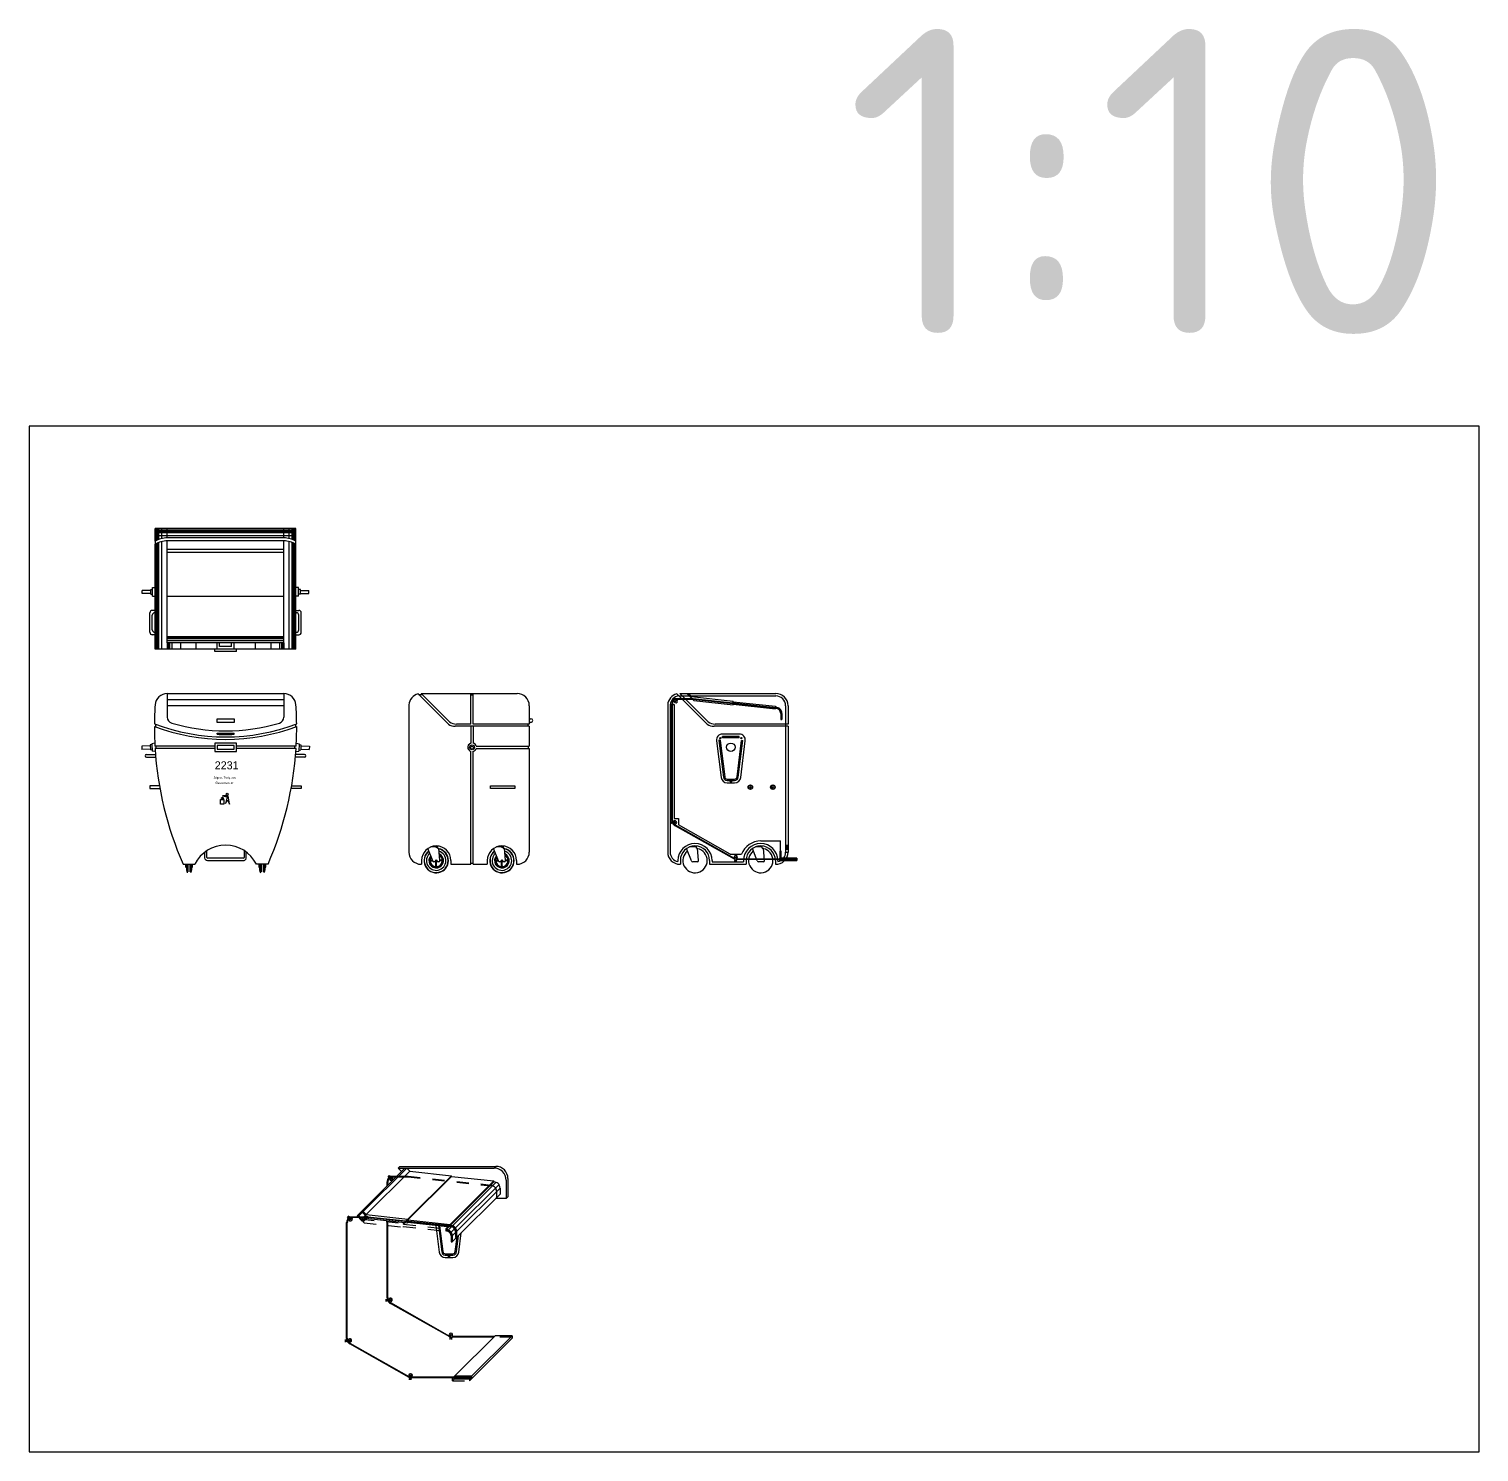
# Model space of a CAD drawing. Header units: millimetres. Extents: x 1077.9 to 1156.3, y 218.3 to 239.8.
# Drawn here: x 1111.66 to 1123.55, y 228.17 to 239.84 of the extents above; entities that cross this region are included whole.
import ezdxf

# ---------------------------------------------------------------- set-up
doc = ezdxf.new("R2010")
doc.units = ezdxf.units.MM
doc.linetypes.add('HIDDEN2', pattern=[4.7625, 3.175, -1.5875])
doc.styles.get("Standard").update_dxf_attribs({"font": 'isocpeur.ttf'})

msp = doc.modelspace()

# ---------------------------------------------------------------- linework, layer by layer
for p, q in [((1112.691, 235.638), (1112.691, 235.741)), ((1113.846, 235.741), (1112.691, 235.741)), ((1112.691, 235.732), (1113.846, 235.732)), ((1112.691, 235.728), (1113.846, 235.728)), ((1112.691, 235.719), (1113.846, 235.719)), ((1112.691, 235.709), (1113.846, 235.709)), ((1112.691, 235.686), (1113.846, 235.686)), ((1112.697, 235.641), (1112.697, 235.741)), ((1112.7, 235.642), (1112.7, 235.741)), ((1112.703, 235.644), (1112.703, 235.741)), ((1112.712, 235.649), (1112.712, 235.741)), ((1112.722, 235.653), (1112.722, 235.741)), ((1112.746, 235.66), (1112.746, 235.741)), ((1112.791, 235.666), (1112.791, 235.741)), ((1113.746, 235.666), (1113.746, 235.741)), ((1113.791, 235.66), (1113.791, 235.741)), ((1113.815, 235.653), (1113.815, 235.741)), ((1113.825, 235.649), (1113.825, 235.741)), ((1113.834, 235.644), (1113.834, 235.741)), ((1113.837, 235.642), (1113.837, 235.741)), ((1113.84, 235.641), (1113.84, 235.741)), ((1113.846, 234.754), (1113.846, 235.741)), ((1112.691, 235.638), (1112.691, 235.613)), ((1112.691, 234.754), (1112.691, 235.613)), ((1112.7, 234.754), (1112.7, 235.617)), ((1112.703, 234.754), (1112.703, 235.619)), ((1112.712, 234.754), (1112.712, 235.624)), ((1112.722, 234.754), (1112.722, 235.628)), ((1112.746, 234.754), (1112.746, 235.635)), ((1112.791, 235.57), (1112.791, 235.641)), ((1113.746, 235.57), (1113.746, 235.641)), ((1113.791, 234.754), (1113.791, 235.635)), ((1113.815, 234.754), (1113.815, 235.628)), ((1113.825, 234.754), (1113.825, 235.624)), ((1113.834, 234.754), (1113.834, 235.619)), ((1113.837, 234.754), (1113.837, 235.617)), ((1112.691, 235.071), (1112.668, 235.071)), ((1113.846, 235.071), (1113.869, 235.071)), ((1112.648, 234.891), (1112.648, 235.051)), ((1112.668, 234.911), (1112.668, 235.031)), ((1112.691, 235.051), (1112.688, 235.051)), ((1113.846, 235.051), (1113.849, 235.051)), ((1113.869, 234.911), (1113.869, 235.031)), ((1113.889, 234.891), (1113.889, 235.051)), ((1112.691, 234.871), (1112.668, 234.871)), ((1112.691, 234.891), (1112.688, 234.891)), ((1113.746, 234.854), (1112.791, 234.854)), ((1113.746, 234.845), (1112.791, 234.845)), ((1113.746, 234.837), (1112.791, 234.837)), ((1113.846, 234.891), (1113.849, 234.891)), ((1113.846, 234.871), (1113.869, 234.871)), ((1113.846, 234.754), (1112.691, 234.754)), ((1113.746, 234.821), (1112.791, 234.821)), ((1112.791, 234.804), (1112.791, 234.754)), ((1112.795, 234.804), (1112.795, 234.754)), ((1112.801, 234.804), (1112.801, 234.754)), ((1112.81, 234.804), (1112.81, 234.754)), ((1112.827, 234.804), (1112.827, 234.754)), ((1112.898, 234.804), (1112.898, 234.754)), ((1113.026, 234.804), (1113.026, 234.754)), ((1113.18, 234.734), (1113.18, 234.754)), ((1113.358, 234.734), (1113.18, 234.734)), ((1113.199, 234.754), (1113.199, 234.804)), ((1113.219, 234.774), (1113.219, 234.804)), ((1113.318, 234.774), (1113.219, 234.774)), ((1113.318, 234.774), (1113.318, 234.804)), ((1113.338, 234.754), (1113.338, 234.804)), ((1113.358, 234.734), (1113.358, 234.754)), ((1113.511, 234.804), (1113.511, 234.754)), ((1113.639, 234.804), (1113.639, 234.754)), ((1113.71, 234.804), (1113.71, 234.754)), ((1113.727, 234.804), (1113.727, 234.754)), ((1113.736, 234.804), (1113.736, 234.754)), ((1113.742, 234.804), (1113.742, 234.754)), ((1113.746, 234.804), (1113.746, 234.754)), ((1112.791, 234.389), (1113.746, 234.389)), ((1112.791, 234.389), (1112.791, 234.194)), ((1113.746, 234.389), (1113.746, 234.194)), ((1114.847, 234.386), (1115.096, 234.137)), ((1114.851, 234.382), (1114.879, 234.382)), ((1114.872, 234.389), (1115.659, 234.389)), ((1114.872, 234.389), (1115.105, 234.157)), ((1115.28, 234.139), (1115.28, 234.389)), ((1115.28, 234.379), (1115.3, 234.379)), ((1115.3, 234.139), (1115.3, 234.389)), ((1116.943, 234.354), (1116.947, 234.35)), ((1116.969, 234.386), (1117.219, 234.137)), ((1116.986, 234.369), (1117.781, 234.369)), ((1116.994, 234.389), (1117.781, 234.389)), ((1116.994, 234.389), (1117.227, 234.157)), ((1117.051, 234.389), (1117.091, 234.349)), ((1117.065, 234.389), (1117.09, 234.364)), ((1117.09, 234.364), (1117.432, 234.327)), ((1112.791, 234.339), (1113.746, 234.339)), ((1113.746, 234.289), (1112.791, 234.289)), ((1114.772, 234.296), (1114.772, 233.089)), ((1115.759, 234.289), (1115.759, 234.139)), ((1116.894, 234.296), (1116.894, 233.089)), ((1116.914, 234.295), (1116.914, 233.089)), ((1116.928, 234.3), (1116.915, 234.3)), ((1116.933, 234.3), (1116.947, 234.3)), ((1116.934, 234.345), (1116.938, 234.341)), ((1116.938, 234.341), (1116.947, 234.35)), ((1116.939, 234.341), (1116.947, 234.349)), ((1116.956, 234.324), (1116.939, 234.341)), ((1116.964, 234.332), (1116.947, 234.349)), ((1116.947, 234.3), (1116.947, 233.365)), ((1116.959, 234.324), (1116.964, 234.329)), ((1117.091, 234.349), (1117.102, 234.349)), ((1117.099, 234.341), (1117.108, 234.332)), ((1117.102, 234.341), (1117.099, 234.341)), ((1117.102, 234.349), (1117.102, 234.341)), ((1117.108, 234.332), (1117.432, 234.297)), ((1117.432, 234.297), (1117.432, 234.327)), ((1117.432, 234.322), (1117.779, 234.284)), ((1117.432, 234.302), (1117.779, 234.264)), ((1117.779, 234.284), (1117.779, 234.264)), ((1117.795, 234.264), (1117.798, 234.273)), ((1117.813, 234.25), (1117.821, 234.256)), ((1117.861, 234.289), (1117.861, 233.089)), ((1117.881, 234.289), (1117.881, 234.139)), ((1112.695, 234.137), (1112.695, 234.116)), ((1113.199, 234.152), (1113.199, 234.182)), ((1113.199, 234.182), (1113.338, 234.182)), ((1113.338, 234.152), (1113.199, 234.152)), ((1113.271, 234.152), (1113.271, 234.152)), ((1113.338, 234.182), (1113.338, 234.152)), ((1113.842, 234.137), (1113.842, 234.116)), ((1115.759, 234.12), (1115.152, 234.12)), ((1115.28, 234.139), (1115.161, 234.139)), ((1115.28, 234.12), (1115.28, 233.982)), ((1115.759, 234.139), (1115.3, 234.139)), ((1115.3, 234.12), (1115.3, 233.982)), ((1115.748, 234.139), (1115.748, 234.12)), ((1115.759, 234.12), (1115.759, 233.958)), ((1117.881, 234.12), (1117.275, 234.12)), ((1117.881, 234.139), (1117.283, 234.139)), ((1117.821, 234.226), (1117.821, 234.176)), ((1117.821, 234.226), (1117.831, 234.226)), ((1117.821, 234.176), (1117.831, 234.176)), ((1117.831, 234.226), (1117.831, 234.176)), ((1117.881, 234.12), (1117.881, 233.089)), ((1113.199, 234.055), (1113.199, 234.065)), ((1113.338, 234.055), (1113.338, 234.065)), ((1117.324, 234.007), (1117.314, 234.007)), ((1117.323, 234.019), (1117.331, 234.027)), ((1117.344, 234.027), (1117.344, 234.037)), ((1117.481, 234.027), (1117.481, 234.037)), ((1117.502, 234.019), (1117.494, 234.027)), ((1117.5, 234.005), (1117.51, 234.005)), ((1112.651, 233.959), (1112.581, 233.957)), ((1112.581, 233.957), (1112.582, 233.931)), ((1112.652, 233.934), (1112.582, 233.931)), ((1112.62, 233.888), (1112.694, 233.888)), ((1112.665, 233.97), (1112.651, 233.967)), ((1112.651, 233.967), (1112.652, 233.927)), ((1112.667, 233.925), (1112.652, 233.927)), ((1112.688, 233.982), (1112.665, 233.977)), ((1112.665, 233.977), (1112.667, 233.917)), ((1112.692, 233.914), (1112.667, 233.917)), ((1113.18, 233.958), (1112.689, 233.958)), ((1113.18, 233.938), (1112.69, 233.938)), ((1112.7, 233.938), (1112.7, 233.958)), ((1113.848, 233.958), (1113.358, 233.958)), ((1113.847, 233.938), (1113.358, 233.938)), ((1113.837, 233.938), (1113.837, 233.958)), ((1113.917, 233.888), (1113.843, 233.888)), ((1113.845, 233.914), (1113.87, 233.917)), ((1113.849, 233.982), (1113.872, 233.977)), ((1113.872, 233.977), (1113.87, 233.917)), ((1113.87, 233.925), (1113.885, 233.927)), ((1113.872, 233.97), (1113.887, 233.967)), ((1113.887, 233.967), (1113.885, 233.927)), ((1113.885, 233.934), (1113.955, 233.931)), ((1113.886, 233.959), (1113.956, 233.957)), ((1113.956, 233.957), (1113.955, 233.931)), ((1115.28, 232.989), (1115.28, 233.915)), ((1115.3, 232.989), (1115.3, 233.915)), ((1115.324, 233.958), (1115.759, 233.958)), ((1115.324, 233.938), (1115.759, 233.938)), ((1115.749, 233.958), (1115.749, 233.938)), ((1115.759, 233.938), (1115.759, 233.089)), ((1112.62, 233.868), (1112.695, 233.868)), ((1113.917, 233.868), (1113.842, 233.868)), ((1117.408, 233.664), (1117.416, 233.672)), ((1117.568, 233.617), (1117.576, 233.625)), ((1117.752, 233.617), (1117.76, 233.625)), ((1116.914, 233.338), (1116.926, 233.338)), ((1116.914, 233.326), (1116.926, 233.326)), ((1116.926, 233.338), (1116.926, 233.326)), ((1116.952, 233.338), (1116.927, 233.338)), ((1116.927, 233.338), (1116.927, 233.326)), ((1116.952, 233.326), (1116.927, 233.326)), ((1116.947, 233.365), (1116.984, 233.365)), ((1116.954, 233.336), (1116.954, 233.328)), ((1116.984, 233.365), (1116.984, 233.311)), ((1117.658, 233.181), (1117.82, 233.181)), ((1117.82, 233.096), (1117.82, 233.181)), ((1113.099, 233.035), (1113.099, 233.089)), ((1113.115, 233.044), (1113.115, 233.1)), ((1113.423, 233.044), (1113.423, 233.1)), ((1113.438, 233.035), (1113.438, 233.089)), ((1114.967, 233.016), (1114.927, 233.118)), ((1115.006, 233.131), (1114.952, 233.131)), ((1114.995, 233.134), (1114.962, 233.134)), ((1115.006, 233.136), (1114.966, 233.136)), ((1115.006, 233.136), (1114.969, 233.136)), ((1115.008, 233.137), (1114.973, 233.137)), ((1115.006, 233.136), (1115.006, 233.136)), ((1115.006, 233.136), (1115.008, 233.136)), ((1115.006, 233.121), (1115.006, 233.131)), ((1115.006, 233.121), (1115.017, 233.121)), ((1115.008, 233.137), (1115.008, 233.139)), ((1115.008, 233.136), (1115.008, 233.139)), ((1115.026, 233.019), (1115.017, 233.121)), ((1115.507, 233.016), (1115.467, 233.118)), ((1115.546, 233.131), (1115.491, 233.131)), ((1115.534, 233.134), (1115.501, 233.134)), ((1115.546, 233.136), (1115.505, 233.136)), ((1115.546, 233.136), (1115.508, 233.136)), ((1115.547, 233.137), (1115.512, 233.137)), ((1115.546, 233.136), (1115.546, 233.136)), ((1115.546, 233.136), (1115.548, 233.136)), ((1115.546, 233.121), (1115.546, 233.131)), ((1115.546, 233.121), (1115.556, 233.121)), ((1115.547, 233.137), (1115.547, 233.139)), ((1115.548, 233.136), (1115.548, 233.139)), ((1115.565, 233.019), (1115.556, 233.121)), ((1117.089, 233.016), (1117.049, 233.118)), ((1117.129, 233.131), (1117.074, 233.131)), ((1117.117, 233.134), (1117.084, 233.134)), ((1117.129, 233.136), (1117.088, 233.136)), ((1117.129, 233.136), (1117.129, 233.136)), ((1117.129, 233.136), (1117.13, 233.136)), ((1117.129, 233.121), (1117.129, 233.131)), ((1117.129, 233.121), (1117.139, 233.121)), ((1117.13, 233.136), (1117.13, 233.139)), ((1117.148, 233.019), (1117.139, 233.121)), ((1117.406, 233.072), (1117.499, 233.072)), ((1117.446, 233.045), (1117.446, 233.022)), ((1117.448, 233.047), (1117.456, 233.047)), ((1117.458, 233.045), (1117.458, 233.022)), ((1117.629, 233.016), (1117.589, 233.118)), ((1117.668, 233.131), (1117.613, 233.131)), ((1117.657, 233.134), (1117.623, 233.134)), ((1117.668, 233.136), (1117.627, 233.136)), ((1117.668, 233.136), (1117.668, 233.136)), ((1117.668, 233.136), (1117.67, 233.136)), ((1117.668, 233.121), (1117.668, 233.131)), ((1117.668, 233.121), (1117.679, 233.121)), ((1117.67, 233.136), (1117.67, 233.139)), ((1117.687, 233.019), (1117.679, 233.121)), ((1117.861, 233.146), (1117.881, 233.146)), ((1117.861, 233.144), (1117.881, 233.144)), ((1117.861, 233.141), (1117.881, 233.141)), ((1117.861, 233.135), (1117.881, 233.135)), ((1117.861, 233.125), (1117.881, 233.125)), ((1117.861, 233.113), (1117.881, 233.113)), ((1117.861, 233.089), (1117.881, 233.089)), ((1112.92, 232.989), (1113.016, 232.989)), ((1112.94, 232.989), (1112.94, 232.969)), ((1112.94, 232.969), (1112.947, 232.961)), ((1112.947, 232.989), (1112.947, 232.941)), ((1112.947, 232.941), (1112.95, 232.937)), ((1112.95, 232.989), (1112.95, 232.933)), ((1112.95, 232.933), (1112.955, 232.919)), ((1112.956, 232.989), (1112.956, 232.936)), ((1112.959, 232.989), (1112.959, 232.926)), ((1112.977, 232.989), (1112.977, 232.926)), ((1112.98, 232.989), (1112.98, 232.936)), ((1112.986, 232.933), (1112.981, 232.919)), ((1112.986, 232.989), (1112.986, 232.933)), ((1112.989, 232.941), (1112.986, 232.937)), ((1112.989, 232.989), (1112.989, 232.941)), ((1112.996, 232.969), (1112.989, 232.961)), ((1112.996, 232.989), (1112.996, 232.969)), ((1113.414, 233.039), (1113.124, 233.039)), ((1113.13, 233.019), (1113.413, 233.019)), ((1113.617, 232.989), (1113.521, 232.989)), ((1113.542, 232.989), (1113.542, 232.969)), ((1113.542, 232.969), (1113.548, 232.961)), ((1113.548, 232.989), (1113.548, 232.941)), ((1113.548, 232.941), (1113.551, 232.937)), ((1113.551, 232.989), (1113.551, 232.933)), ((1113.551, 232.933), (1113.556, 232.919)), ((1113.557, 232.989), (1113.557, 232.936)), ((1113.56, 232.989), (1113.56, 232.926)), ((1113.578, 232.989), (1113.578, 232.926)), ((1113.582, 232.989), (1113.582, 232.936)), ((1113.587, 232.933), (1113.582, 232.919)), ((1113.587, 232.989), (1113.587, 232.933)), ((1113.59, 232.941), (1113.587, 232.937)), ((1113.59, 232.989), (1113.59, 232.941)), ((1113.597, 232.969), (1113.59, 232.961)), ((1113.597, 232.989), (1113.597, 232.969)), ((1114.872, 232.989), (1114.876, 232.989)), ((1114.876, 233.019), (1114.876, 232.989)), ((1114.941, 233.022), (1114.965, 233.022)), ((1114.941, 233.021), (1114.965, 233.021)), ((1114.941, 233.017), (1114.967, 233.017)), ((1114.941, 233.016), (1114.967, 233.016)), ((1115.016, 233.009), (1114.977, 233.009)), ((1114.993, 232.965), (1114.993, 233.009)), ((1114.994, 232.964), (1114.994, 233.009)), ((1114.998, 232.964), (1114.998, 233.009)), ((1114.999, 232.965), (1114.999, 233.009)), ((1115.051, 233.016), (1115.025, 233.016)), ((1115.051, 233.022), (1115.026, 233.022)), ((1115.051, 233.021), (1115.026, 233.021)), ((1115.051, 233.017), (1115.026, 233.017)), ((1115.116, 233.019), (1115.116, 232.989)), ((1115.116, 232.989), (1115.28, 232.989)), ((1115.28, 232.999), (1115.3, 232.999)), ((1115.3, 232.989), (1115.415, 232.989)), ((1115.415, 233.019), (1115.415, 232.989)), ((1115.48, 233.022), (1115.504, 233.022)), ((1115.48, 233.021), (1115.505, 233.021)), ((1115.48, 233.017), (1115.506, 233.017)), ((1115.48, 233.016), (1115.507, 233.016)), ((1115.555, 233.009), (1115.516, 233.009)), ((1115.532, 232.965), (1115.532, 233.009)), ((1115.533, 232.964), (1115.533, 233.009)), ((1115.537, 232.964), (1115.537, 233.009)), ((1115.538, 232.965), (1115.538, 233.009)), ((1115.59, 233.022), (1115.565, 233.022)), ((1115.59, 233.021), (1115.565, 233.021)), ((1115.59, 233.017), (1115.565, 233.017)), ((1115.59, 233.016), (1115.565, 233.016)), ((1115.655, 233.019), (1115.655, 232.989)), ((1115.655, 232.989), (1115.659, 232.989)), ((1116.978, 233.019), (1116.978, 233.011)), ((1116.994, 232.989), (1116.998, 232.989)), ((1116.998, 233.019), (1116.998, 232.989)), ((1117.138, 233.009), (1117.099, 233.009)), ((1117.238, 233.019), (1117.238, 232.989)), ((1117.238, 232.989), (1117.537, 232.989)), ((1117.258, 233.019), (1117.258, 233.009)), ((1117.258, 233.009), (1117.517, 233.009)), ((1117.446, 233.022), (1117.458, 233.022)), ((1117.446, 233.009), (1117.446, 233.021)), ((1117.446, 233.021), (1117.458, 233.021)), ((1117.458, 233.009), (1117.458, 233.021)), ((1117.517, 233.019), (1117.517, 233.009)), ((1117.537, 233.019), (1117.537, 232.989)), ((1117.677, 233.009), (1117.638, 233.009)), ((1117.777, 233.019), (1117.777, 232.989)), ((1117.797, 233.019), (1117.797, 233.011)), ((1117.954, 233.039), (1117.815, 233.039)), ((1117.815, 233.019), (1117.815, 233.039)), ((1117.815, 233.019), (1117.954, 233.019)), ((1117.954, 233.039), (1117.954, 233.019)), ((1114.383, 230.141), (1114.74, 230.498)), ((1114.397, 230.141), (1114.754, 230.498)), ((1114.422, 230.116), (1114.779, 230.473)), ((1114.599, 230.429), (1114.603, 230.425)), ((1114.603, 230.425), (1114.611, 230.434)), ((1114.604, 230.425), (1114.612, 230.433)), ((1114.605, 230.436), (1114.609, 230.432)), ((1114.607, 230.438), (1114.611, 230.434)), ((1114.627, 230.414), (1114.61, 230.431)), ((1114.611, 230.433), (1114.611, 230.432)), ((1114.629, 230.416), (1114.612, 230.433)), ((1114.683, 230.498), (1114.697, 230.512)), ((1114.683, 230.498), (1115.47, 230.498)), ((1114.683, 230.498), (1114.711, 230.469)), ((1114.697, 230.512), (1115.484, 230.512)), ((1114.74, 230.498), (1114.754, 230.498)), ((1114.754, 230.498), (1114.779, 230.473)), ((1114.764, 230.078), (1115.121, 230.435)), ((1114.764, 230.073), (1115.121, 230.43)), ((1114.779, 230.473), (1115.121, 230.435)), ((1115.121, 230.43), (1115.121, 230.435)), ((1115.121, 230.43), (1115.468, 230.393)), ((1114.621, 230.407), (1114.604, 230.425)), ((1114.624, 230.407), (1114.629, 230.413)), ((1114.636, 230.401), (1114.637, 230.403)), ((1115.111, 230.036), (1115.468, 230.393)), ((1115.111, 230.028), (1115.468, 230.384)), ((1115.13, 230.025), (1115.487, 230.381)), ((1115.154, 230.007), (1115.511, 230.364)), ((1115.163, 229.978), (1115.52, 230.334)), ((1115.468, 230.384), (1115.468, 230.393)), ((1115.52, 230.334), (1115.52, 230.284)), ((1115.57, 230.398), (1115.57, 230.248)), ((1115.584, 230.412), (1115.584, 230.262)), ((1115.163, 229.928), (1115.52, 230.284)), ((1115.57, 230.248), (1115.483, 230.248)), ((1115.57, 230.248), (1115.584, 230.262)), ((1114.266, 230.097), (1114.27, 230.093)), ((1114.27, 230.093), (1114.279, 230.101)), ((1114.271, 230.092), (1114.28, 230.1)), ((1114.288, 230.075), (1114.271, 230.092)), ((1114.273, 230.103), (1114.277, 230.099)), ((1114.275, 230.105), (1114.279, 230.101)), ((1114.278, 230.1), (1114.279, 230.1)), ((1114.295, 230.081), (1114.278, 230.098)), ((1114.297, 230.083), (1114.28, 230.1)), ((1114.291, 230.075), (1114.297, 230.08)), ((1114.383, 230.141), (1114.423, 230.101)), ((1114.383, 230.141), (1114.397, 230.141)), ((1114.397, 230.141), (1114.422, 230.116)), ((1114.422, 230.116), (1114.764, 230.078)), ((1114.423, 230.101), (1114.434, 230.101)), ((1114.431, 230.092), (1114.44, 230.084)), ((1114.434, 230.092), (1114.431, 230.092)), ((1114.434, 230.101), (1114.434, 230.092)), ((1114.44, 230.084), (1114.764, 230.048)), ((1114.764, 230.048), (1114.764, 230.078)), ((1114.764, 230.073), (1115.111, 230.036)), ((1114.303, 230.068), (1114.305, 230.07)), ((1114.764, 230.053), (1115.111, 230.016)), ((1115.111, 230.036), (1115.111, 230.016)), ((1115.127, 230.015), (1115.13, 230.025)), ((1115.146, 230.001), (1115.154, 230.007)), ((1115.153, 229.978), (1115.153, 229.928)), ((1115.153, 229.978), (1115.163, 229.978)), ((1115.163, 229.978), (1115.163, 229.928)), ((1115.153, 229.928), (1115.163, 229.928)), ((1115.097, 229.772), (1115.105, 229.78)), ((1114.579, 229.421), (1114.591, 229.421)), ((1114.579, 229.42), (1114.591, 229.42)), ((1114.579, 229.41), (1114.591, 229.41)), ((1114.591, 229.421), (1114.591, 229.41)), ((1114.591, 229.419), (1114.592, 229.419)), ((1114.617, 229.421), (1114.592, 229.421)), ((1114.592, 229.421), (1114.592, 229.41)), ((1114.617, 229.42), (1114.592, 229.42)), ((1114.617, 229.41), (1114.592, 229.41)), ((1114.619, 229.419), (1114.619, 229.412)), ((1115.111, 229.129), (1115.111, 229.106)), ((1115.113, 229.131), (1115.121, 229.131)), ((1115.123, 229.129), (1115.123, 229.106)), ((1115.147, 228.791), (1115.479, 229.123)), ((1115.286, 228.791), (1115.618, 229.123)), ((1115.618, 229.123), (1115.479, 229.123)), ((1115.618, 229.123), (1115.618, 229.103)), ((1114.246, 229.089), (1114.258, 229.089)), ((1114.246, 229.087), (1114.258, 229.087)), ((1114.246, 229.077), (1114.258, 229.077)), ((1114.258, 229.089), (1114.258, 229.077)), ((1114.258, 229.087), (1114.259, 229.087)), ((1114.284, 229.089), (1114.259, 229.089)), ((1114.259, 229.089), (1114.259, 229.077)), ((1114.284, 229.087), (1114.259, 229.087)), ((1114.284, 229.077), (1114.259, 229.077)), ((1114.286, 229.087), (1114.286, 229.079)), ((1115.111, 229.106), (1115.123, 229.106)), ((1115.111, 229.093), (1115.111, 229.105)), ((1115.111, 229.105), (1115.123, 229.105)), ((1115.123, 229.093), (1115.123, 229.105)), ((1115.286, 228.771), (1115.618, 229.103)), ((1114.778, 228.796), (1114.778, 228.773)), ((1114.778, 228.773), (1114.79, 228.773)), ((1114.778, 228.761), (1114.778, 228.772)), ((1114.778, 228.772), (1114.79, 228.772)), ((1114.78, 228.798), (1114.788, 228.798)), ((1114.786, 228.796), (1114.786, 228.773)), ((1114.786, 228.761), (1114.786, 228.772)), ((1114.79, 228.796), (1114.79, 228.773)), ((1114.79, 228.761), (1114.79, 228.772)), ((1115.286, 228.791), (1115.147, 228.791)), ((1115.147, 228.771), (1115.147, 228.791)), ((1115.147, 228.771), (1115.286, 228.771)), ((1115.286, 228.791), (1115.286, 228.771))]:
    msp.add_line(p, q)
at = {"color": 1}
for p, q in [((1113.746, 235.666), (1112.791, 235.666)), ((1113.746, 235.641), (1112.791, 235.641)), ((1113.746, 235.57), (1112.791, 235.57)), ((1112.791, 234.804), (1112.791, 235.57)), ((1113.746, 235.545), (1112.791, 235.545)), ((1113.746, 234.804), (1113.746, 235.57)), ((1112.791, 235.187), (1113.746, 235.187)), ((1113.746, 234.804), (1112.791, 234.804))]:
    msp.add_line(p, q, dxfattribs=at)
at = {"color": 0}
for p, q in [((1112.655, 235.235), (1112.585, 235.235)), ((1112.585, 235.21), (1112.585, 235.235)), ((1112.655, 235.21), (1112.585, 235.21)), ((1112.655, 235.203), (1112.655, 235.243)), ((1112.655, 235.243), (1112.67, 235.243)), ((1112.655, 235.203), (1112.67, 235.203)), ((1112.67, 235.188), (1112.67, 235.258)), ((1112.67, 235.258), (1112.691, 235.258)), ((1112.67, 235.188), (1112.691, 235.188)), ((1112.691, 235.188), (1112.691, 235.258)), ((1113.846, 235.188), (1113.846, 235.258)), ((1113.867, 235.258), (1113.846, 235.258)), ((1113.867, 235.188), (1113.846, 235.188)), ((1113.867, 235.188), (1113.867, 235.258)), ((1113.882, 235.243), (1113.867, 235.243)), ((1113.882, 235.203), (1113.867, 235.203)), ((1113.882, 235.203), (1113.882, 235.243)), ((1113.882, 235.235), (1113.952, 235.235)), ((1113.882, 235.21), (1113.952, 235.21)), ((1113.952, 235.21), (1113.952, 235.235)), ((1117.406, 233.072), (1116.984, 233.311))]:
    msp.add_line(p, q, dxfattribs=at)
at = {"color": 3}
for p, q in [((1116.928, 233.349), (1116.928, 234.3)), ((1116.933, 233.352), (1116.933, 234.3)), ((1116.953, 234.347), (1117.102, 234.347)), ((1116.954, 234.342), (1117.102, 234.342)), ((1117.102, 234.347), (1117.779, 234.275)), ((1117.102, 234.342), (1117.779, 234.27)), ((1117.826, 234.226), (1117.826, 234.176)), ((1117.442, 233.03), (1116.956, 233.304)), ((1117.443, 233.035), (1116.959, 233.309)), ((1117.954, 233.032), (1117.458, 233.032)), ((1117.954, 233.027), (1117.458, 233.027)), ((1114.617, 230.431), (1114.673, 230.431)), ((1114.593, 230.351), (1114.593, 230.384)), ((1114.598, 230.356), (1114.598, 230.38)), ((1114.599, 230.357), (1114.599, 230.38)), ((1114.618, 230.427), (1114.669, 230.427)), ((1114.619, 230.426), (1114.626, 230.426)), ((1114.619, 230.426), (1114.626, 230.426)), ((1114.629, 230.426), (1114.668, 230.426)), ((1114.285, 230.099), (1114.434, 230.099)), ((1114.285, 230.095), (1114.434, 230.095)), ((1114.286, 230.094), (1114.293, 230.094)), ((1114.297, 230.094), (1114.434, 230.094)), ((1114.434, 230.099), (1115.111, 230.026)), ((1114.434, 230.095), (1115.111, 230.022)), ((1114.434, 230.094), (1115.111, 230.021)), ((1114.261, 229.101), (1114.261, 230.051)), ((1114.266, 229.104), (1114.266, 230.048)), ((1114.267, 229.104), (1114.267, 230.048)), ((1114.593, 229.433), (1114.593, 230.067)), ((1114.598, 229.436), (1114.598, 230.066)), ((1114.599, 229.436), (1114.599, 230.066)), ((1115.157, 229.978), (1115.157, 229.928)), ((1115.158, 229.978), (1115.158, 229.928)), ((1115.107, 229.113), (1114.621, 229.388)), ((1115.108, 229.118), (1114.623, 229.393)), ((1114.774, 228.781), (1114.288, 229.056)), ((1114.775, 228.786), (1114.291, 229.06)), ((1115.472, 229.116), (1115.123, 229.116)), ((1115.467, 229.111), (1115.123, 229.111)), ((1115.286, 228.783), (1114.79, 228.783)), ((1115.286, 228.778), (1114.79, 228.778))]:
    msp.add_line(p, q, dxfattribs=at)
at = {"color": 1, "linetype": 'HIDDEN2', "ltscale": 0.001}
for p, q in [((1114.673, 230.431), (1114.766, 230.431)), ((1114.766, 230.431), (1115.444, 230.359)), ((1114.668, 230.426), (1114.766, 230.426)), ((1114.669, 230.427), (1114.766, 230.427)), ((1114.766, 230.426), (1115.444, 230.354)), ((1114.766, 230.425), (1115.444, 230.353)), ((1115.444, 230.353), (1115.444, 230.359)), ((1115.49, 230.31), (1115.49, 230.26)), ((1115.491, 230.31), (1115.491, 230.26)), ((1115.49, 230.26), (1115.491, 230.26)), ((1114.347, 230.105), (1114.383, 230.141)), ((1114.347, 230.105), (1114.387, 230.065)), ((1114.347, 230.105), (1114.362, 230.105)), ((1114.362, 230.105), (1114.397, 230.141)), ((1114.362, 230.105), (1114.387, 230.08)), ((1114.387, 230.08), (1114.422, 230.116)), ((1114.387, 230.065), (1114.423, 230.101)), ((1114.387, 230.08), (1114.729, 230.043)), ((1114.431, 230.092), (1114.396, 230.057)), ((1114.398, 230.065), (1114.434, 230.101)), ((1114.398, 230.057), (1114.434, 230.092)), ((1114.729, 230.043), (1114.764, 230.078)), ((1114.729, 230.038), (1114.764, 230.073)), ((1114.387, 230.065), (1114.398, 230.065)), ((1114.396, 230.057), (1114.405, 230.048)), ((1114.398, 230.057), (1114.396, 230.057)), ((1114.398, 230.065), (1114.398, 230.057)), ((1114.405, 230.048), (1114.729, 230.013)), ((1114.729, 230.038), (1114.729, 230.043)), ((1114.729, 230.038), (1115.076, 230)), ((1114.729, 230.018), (1115.076, 229.98)), ((1114.729, 230.013), (1114.729, 230.018)), ((1115.076, 230), (1115.111, 230.036)), ((1115.076, 229.992), (1115.111, 230.028)), ((1115.076, 230), (1115.076, 229.98)), ((1115.092, 229.98), (1115.095, 229.989)), ((1115.095, 229.989), (1115.13, 230.025)), ((1115.11, 229.966), (1115.118, 229.972)), ((1115.118, 229.972), (1115.154, 230.007)), ((1115.128, 229.942), (1115.163, 229.978)), ((1115.118, 229.942), (1115.118, 229.892)), ((1115.118, 229.942), (1115.128, 229.942)), ((1115.118, 229.892), (1115.128, 229.892)), ((1115.128, 229.942), (1115.128, 229.892)), ((1115.128, 229.892), (1115.163, 229.928)), ((1115.618, 229.111), (1115.467, 229.111)), ((1115.618, 229.116), (1115.472, 229.116)), ((1115.147, 228.791), (1115.129, 228.773)), ((1115.268, 228.773), (1115.129, 228.773)), ((1115.129, 228.753), (1115.129, 228.773)), ((1115.147, 228.771), (1115.129, 228.753)), ((1115.286, 228.791), (1115.268, 228.773)), ((1115.268, 228.773), (1115.268, 228.753)), ((1115.286, 228.771), (1115.268, 228.753)), ((1115.129, 228.753), (1115.268, 228.753))]:
    msp.add_line(p, q, dxfattribs=at)
for points in [[(1111.657, 228.17), (1123.547, 228.17), (1123.547, 236.58), (1111.657, 236.58)], [(1116.944, 234.347), (1116.941, 234.344), (1116.942, 234.343), (1116.945, 234.346)], [(1113.199, 233.933), (1113.338, 233.933), (1113.338, 233.963), (1113.199, 233.963)], [(1115.642, 233.611), (1115.442, 233.611), (1115.442, 233.631), (1115.642, 233.631)], [(1113.226, 233.519), (1113.254, 233.519), (1113.254, 233.482), (1113.226, 233.482)], [(1116.926, 233.33), (1116.926, 233.334), (1116.927, 233.334), (1116.927, 233.33)], [(1114.995, 233.136), (1115.006, 233.136), (1115.006, 233.131), (1114.995, 233.131)], [(1114.996, 233.131), (1115.005, 233.131), (1115.005, 233.127), (1114.996, 233.127)], [(1115.534, 233.136), (1115.545, 233.136), (1115.545, 233.131), (1115.534, 233.131)], [(1115.535, 233.131), (1115.544, 233.131), (1115.544, 233.127), (1115.535, 233.127)], [(1117.117, 233.136), (1117.128, 233.136), (1117.128, 233.131), (1117.117, 233.131)], [(1117.657, 233.136), (1117.667, 233.136), (1117.667, 233.131), (1117.657, 233.131)], [(1117.815, 233.039), (1117.825, 233.039), (1117.825, 233.096), (1117.815, 233.096)], [(1114.952, 233.021), (1114.952, 233.017), (1114.949, 233.017), (1114.949, 233.021)], [(1114.994, 232.976), (1114.998, 232.976), (1114.998, 232.973), (1114.994, 232.973)], [(1115.04, 233.021), (1115.04, 233.017), (1115.042, 233.017), (1115.042, 233.021)], [(1115.492, 233.021), (1115.492, 233.017), (1115.489, 233.017), (1115.489, 233.021)], [(1115.533, 232.976), (1115.537, 232.976), (1115.537, 232.973), (1115.533, 232.973)], [(1115.579, 233.021), (1115.579, 233.017), (1115.582, 233.017), (1115.582, 233.021)], [(1117.454, 233.021), (1117.45, 233.021), (1117.45, 233.022), (1117.454, 233.022)], [(1114.609, 230.431), (1114.606, 230.428), (1114.606, 230.427), (1114.609, 230.43)], [(1114.276, 230.098), (1114.273, 230.095), (1114.274, 230.095), (1114.277, 230.098)], [(1114.591, 229.413), (1114.591, 229.418), (1114.592, 229.418), (1114.592, 229.413)], [(1114.258, 229.081), (1114.258, 229.085), (1114.259, 229.085), (1114.259, 229.081)], [(1115.119, 229.105), (1115.115, 229.105), (1115.115, 229.106), (1115.119, 229.106)], [(1114.786, 228.772), (1114.782, 228.772), (1114.782, 228.773), (1114.786, 228.773)]]:
    msp.add_lwpolyline(points, close=True)
for points in [[(1115.759, 234.182), (1115.772, 234.182)], [(1115.772, 234.152), (1115.772, 234.152), (1115.759, 234.152)], [(1117.481, 234.037), (1117.344, 234.037)], [(1117.481, 234.027), (1117.344, 234.027)], [(1113.358, 233.938), (1113.358, 233.983), (1113.18, 233.983), (1113.18, 233.938)], [(1113.18, 233.938), (1113.18, 233.913), (1113.358, 233.913), (1113.358, 233.938)], [(1112.727, 233.631), (1112.648, 233.631), (1112.648, 233.611), (1112.73, 233.611)], [(1113.233, 233.53), (1113.243, 233.538), (1113.251, 233.53), (1113.249, 233.525), (1113.242, 233.523), (1113.238, 233.528), (1113.233, 233.53)], [(1113.29, 233.551), (1113.244, 233.551), (1113.281, 233.542), (1113.268, 233.488), (1113.285, 233.518), (1113.301, 233.482), (1113.29, 233.551)], [(1113.811, 233.631), (1113.889, 233.631), (1113.889, 233.611), (1113.807, 233.611)]]:
    msp.add_lwpolyline(points)
msp.add_lwpolyline([(1117.381, 233.657), (1117.443, 233.657, 0.378242), (1117.493, 233.701), (1117.53, 234.001, 0.451123), (1117.481, 234.057), (1117.344, 234.057, 0.451123), (1117.294, 234.001), (1117.332, 233.701, 0.378242)], format="xyb", close=True)
for points in [[(1117.314, 234.007, 0.031099), (1117.314, 234.003), (1117.352, 233.703, 0.378242), (1117.381, 233.677), (1117.443, 233.677, 0.378242), (1117.473, 233.703), (1117.51, 234.003, 0.010393), (1117.51, 234.005, 0.010393)], [(1117.324, 234.007, 0.031099), (1117.324, 234.005), (1117.362, 233.705, 0.378242), (1117.381, 233.687), (1117.443, 233.687, 0.378242), (1117.463, 233.705), (1117.5, 234.005)], [(1114.993, 230.028), (1115.021, 229.809, 0.378242), (1115.07, 229.765), (1115.132, 229.765, 0.378242), (1115.182, 229.809), (1115.201, 229.966)], [(1115.014, 230.026), (1115.041, 229.811, 0.378242), (1115.07, 229.785), (1115.132, 229.785, 0.378242), (1115.162, 229.811), (1115.178, 229.943)], [(1115.024, 230.025), (1115.051, 229.813, 0.378242), (1115.07, 229.795), (1115.132, 229.795, 0.378242), (1115.152, 229.813), (1115.167, 229.931)]]:
    msp.add_lwpolyline(points, format="xyb")
for centre, radius in [((1117.327, 234.023), 0.00569), ((1117.498, 234.023), 0.00569), ((1115.29, 233.948), 0.02), ((1115.29, 233.944), 0.0126), ((1117.412, 233.948), 0.035), ((1117.412, 233.668), 0.00569), ((1117.572, 233.621), 0.0187), ((1117.756, 233.621), 0.0187), ((1113.282, 233.563), 0.00798), ((1117.572, 233.621), 0.0167), ((1117.572, 233.621), 0.00569), ((1117.756, 233.621), 0.0167), ((1117.756, 233.621), 0.00569), ((1114.996, 233.019), 0.00566), ((1115.535, 233.019), 0.00566), ((1117.82, 233.029), 0.00297), ((1114.623, 230.412), 0.000931), ((1114.29, 230.079), 0.000931), ((1115.101, 229.776), 0.00569), ((1114.614, 229.415), 0.000931), ((1114.281, 229.083), 0.000931), ((1114.782, 228.795), 0.00123)]:
    msp.add_circle(centre, radius)
at = {"color": 1}
for centre, start, end in [((1112.795, 235.462), 91.1481, 120.6073), ((1113.742, 235.462), 59.3927, 88.8519), ((1112.795, 235.437), 91.1481, 120.6073), ((1113.742, 235.437), 59.3927, 88.8519)]:
    msp.add_arc(centre, 0.204, start, end, dxfattribs=at)
for centre, radius, start, end in [((1112.668, 235.051), 0.02, 90, 180), ((1113.869, 235.051), 0.02, 0, 90), ((1112.688, 235.031), 0.02, 90, 180), ((1113.849, 235.031), 0.02, 0, 90), ((1112.668, 234.891), 0.02, 180, 270), ((1112.688, 234.911), 0.02, 180, 270), ((1113.849, 234.911), 0.02, 270, 0), ((1113.869, 234.891), 0.02, 270, 0), ((1112.791, 234.289), 0.1, 90, 176.2516), ((1113.746, 234.289), 0.1, 3.7484, 90), ((1114.872, 234.289), 0.1, 104.4593, 176.2516), ((1115.659, 234.289), 0.1, 360, 90), ((1116.994, 234.289), 0.1, 104.4593, 176.2516), ((1116.995, 234.289), 0.0809, 96.3857, 175.6067), ((1117.781, 234.289), 0.1, 360, 90), ((1117.781, 234.289), 0.08, 360, 90), ((1115.489, 234.113), 2.804, 176.2516, 179.4231), ((1111.048, 234.113), 2.804, 0.5769, 3.7484), ((1116.961, 234.327), 0.0138, 160.3322, 109.6678), ((1116.958, 234.325), 0.002, 225, 315), ((1116.963, 234.331), 0.002, 315, 45.1581), ((1117.781, 234.226), 0.05, 360, 92.2053), ((1117.781, 234.226), 0.04, 359.9875, 92.757), ((1113.269, 235.671), 1.638, 249.1273, 290.8727), ((1115.489, 234.113), 2.804, 179.8591, 183.1577), ((1113.269, 235.671), 1.658, 249.3857, 290.6143), ((1112.841, 234.194), 0.05, 180, 253.8441), ((1113.269, 235.671), 1.588, 253.8441, 286.1559), ((1113.696, 234.194), 0.05, 286.1559, 0), ((1111.048, 234.113), 2.804, 356.8423, 0.1409), ((1115.152, 234.22), 0.1, 235.9555, 270), ((1115.161, 234.239), 0.1, 235.9555, 270), ((1115.772, 234.167), 0.015, 270, 90), ((1117.275, 234.22), 0.1, 235.9555, 270), ((1117.283, 234.239), 0.1, 235.9555, 270), ((1113.269, 235.671), 1.608, 267.5366, 272.4634), ((1113.269, 235.671), 1.618, 267.5518, 272.4482), ((1112.62, 233.878), 0.00998, 90, 270), ((1115.489, 234.113), 2.804, 183.5649, 203.6115), ((1111.048, 234.113), 2.804, 336.3885, 356.4351), ((1113.917, 233.878), 0.00998, 270, 90), ((1115.29, 233.948), 0.035, 106.5125, 196.5125), ((1115.29, 233.948), 0.035, 196.5125, 253.4875), ((1115.29, 233.948), 0.035, 16.5125, 73.4875), ((1115.29, 233.948), 0.035, 286.5125, 343.4875), ((1116.954, 233.332), 0.0138, 205.3322, 154.6678), ((1116.952, 233.336), 0.002, 0, 90), ((1116.952, 233.328), 0.002, 269.8419, 0), ((1117.658, 233.009), 0.171, 90, 158.5699), ((1113.269, 232.865), 0.281, 26.2244, 153.7756), ((1113.125, 233.054), 0.0148, 222.4672, 262.5222), ((1113.412, 233.054), 0.0148, 277.4778, 317.5328), ((1114.872, 233.089), 0.1, 180, 270), ((1114.996, 233.019), 0.12, 0, 180), ((1114.996, 233.019), 0.1, 127.7368, 77.611), ((1114.996, 233.019), 0.098, 128.0769, 77.2444), ((1114.996, 233.019), 0.08, 131.9482, 73.0639), ((1114.996, 233.019), 0.06, 139.2495, 65.1258), ((1114.996, 233.019), 0.055, 142.0224, 62.086), ((1114.996, 233.019), 0.05, 145.4588, 176.5602), ((1114.996, 233.019), 0.05, 3.4398, 58.2934), ((1115.535, 233.019), 0.12, 0, 180), ((1115.535, 233.019), 0.1, 127.7368, 77.611), ((1115.535, 233.019), 0.098, 128.0769, 77.2444), ((1115.535, 233.019), 0.08, 131.9482, 73.0639), ((1115.535, 233.019), 0.06, 139.2495, 65.1258), ((1115.535, 233.019), 0.055, 142.0224, 62.086), ((1115.535, 233.019), 0.05, 145.4588, 176.5602), ((1115.535, 233.019), 0.05, 3.4398, 58.2934), ((1115.659, 233.089), 0.1, 270, 0), ((1116.994, 233.089), 0.1, 180, 270), ((1116.994, 233.089), 0.08, 180, 258.275), ((1117.118, 233.019), 0.14, 0, 180), ((1117.118, 233.019), 0.12, 0, 180), ((1117.118, 233.019), 0.1, 127.7368, 77.611), ((1117.452, 233.047), 0.0138, 295.3322, 244.6678), ((1117.448, 233.045), 0.002, 90, 180), ((1117.456, 233.045), 0.002, 359.8419, 90), ((1117.657, 233.019), 0.14, 0, 180), ((1117.657, 233.019), 0.12, 0, 180), ((1117.657, 233.019), 0.1, 127.7368, 77.611), ((1117.781, 233.089), 0.1, 267.855, 0), ((1117.781, 233.089), 0.08, 281.725, 0), ((1113.127, 233.053), 0.0338, 212.8177, 274.3366), ((1113.41, 233.053), 0.0338, 274.3366, 327.1823), ((1114.996, 233.019), 0.05, 183.4398, 266.5602), ((1114.977, 233.019), 0.01, 201.5325, 270), ((1114.996, 233.019), 0.05, 273.4398, 356.5602), ((1115.016, 233.019), 0.01, 270, 0), ((1115.535, 233.019), 0.05, 183.4398, 266.5602), ((1115.516, 233.019), 0.01, 201.5325, 270), ((1115.535, 233.019), 0.05, 273.4398, 356.5602), ((1115.555, 233.019), 0.01, 270, 0), ((1117.099, 233.019), 0.01, 201.5325, 270), ((1117.138, 233.019), 0.01, 270, 0), ((1117.638, 233.019), 0.01, 201.5325, 270), ((1117.677, 233.019), 0.01, 270, 0), ((1115.47, 230.398), 0.1, 360, 90), ((1115.484, 230.412), 0.1, 360, 90), ((1114.626, 230.411), 0.0138, 160.3322, 109.6678), ((1114.627, 230.412), 0.0138, 315, 120.4797), ((1114.622, 230.409), 0.002, 225, 315), ((1114.623, 230.412), 0.000931, 297.7961, 152.2039), ((1114.626, 230.412), 0.002, 315, 45.1581), ((1114.628, 230.414), 0.002, 315, 45.1581), ((1115.47, 230.334), 0.05, 360, 92.2053), ((1114.293, 230.078), 0.0138, 160.3322, 109.6678), ((1114.295, 230.08), 0.0138, 315, 120.4797), ((1114.29, 230.076), 0.002, 225, 315), ((1114.291, 230.08), 0.000931, 297.7961, 152.2039), ((1114.293, 230.08), 0.002, 315, 45.1581), ((1114.295, 230.082), 0.002, 315, 45.1581), ((1115.113, 229.978), 0.05, 360, 92.2053), ((1115.113, 229.978), 0.04, 359.9875, 92.757), ((1114.619, 229.415), 0.0138, 205.3322, 154.6678), ((1114.621, 229.418), 0.0138, 308.3142, 141.6858), ((1114.614, 229.415), 0.000931, 297.7961, 152.2039), ((1114.617, 229.419), 0.002, 0, 90), ((1114.617, 229.418), 0.002, 0, 90), ((1114.617, 229.412), 0.002, 269.8419, 0), ((1115.117, 229.131), 0.0138, 295.3322, 244.6678), ((1115.113, 229.129), 0.002, 90, 180), ((1115.121, 229.129), 0.002, 359.8419, 90), ((1114.286, 229.083), 0.0138, 205.3322, 154.6678), ((1114.289, 229.085), 0.0138, 308.3142, 141.6858), ((1114.282, 229.083), 0.000931, 297.7961, 152.2039), ((1114.284, 229.087), 0.002, 0, 90), ((1114.284, 229.085), 0.002, 0, 90), ((1114.284, 229.079), 0.002, 269.8419, 0), ((1114.784, 228.798), 0.0138, 295.3322, 244.6678), ((1114.78, 228.796), 0.002, 90, 180), ((1114.783, 228.795), 0.00123, 253.2179, 106.8374), ((1114.784, 228.796), 0.002, 359.8419, 90), ((1114.788, 228.798), 0.0138, 277.3665, 92.3562), ((1114.788, 228.796), 0.002, 359.8419, 90)]:
    msp.add_arc(centre, radius, start, end)
at = {"color": 3}
for centre, radius, start, end in [((1116.99, 234.298), 0.0621, 127.6497, 178.5016), ((1116.99, 234.298), 0.0571, 129.3287, 178.5016), ((1117.779, 234.226), 0.0469, 0.9973, 89.9915), ((1116.978, 233.349), 0.05, 180, 193.4284), ((1116.983, 233.352), 0.05, 180, 197.1244), ((1116.978, 233.349), 0.05, 207.9842, 243.7782), ((1116.983, 233.352), 0.05, 212.1032, 240.5458), ((1117.452, 233.047), 0.02, 240.4909, 253.8055), ((1117.453, 233.052), 0.02, 240.4821, 249.8221), ((1114.655, 230.382), 0.0621, 127.6497, 129.917), ((1114.655, 230.382), 0.0621, 127.6497, 129.917), ((1114.655, 230.382), 0.0621, 140.8682, 178.5016), ((1114.655, 230.382), 0.0571, 141.3842, 181.5626), ((1114.655, 230.382), 0.0561, 141.4985, 181.5765), ((1114.655, 230.382), 0.0571, 129.3287, 129.4706), ((1114.655, 230.382), 0.0561, 129.3287, 129.3717), ((1114.323, 230.05), 0.0621, 140.8682, 178.5016), ((1114.323, 230.05), 0.0571, 141.3842, 181.5626), ((1114.323, 230.05), 0.0561, 141.4985, 181.5765), ((1114.323, 230.05), 0.0621, 127.6497, 129.917), ((1114.323, 230.05), 0.0571, 129.3287, 129.4706), ((1114.323, 230.05), 0.0561, 129.3287, 129.3717), ((1115.111, 229.977), 0.0469, 0.9973, 89.9915), ((1115.111, 229.977), 0.0459, 0.9973, 89.9915), ((1114.643, 229.433), 0.05, 180, 193.4284), ((1114.648, 229.436), 0.05, 180, 197.1244), ((1114.648, 229.436), 0.049, 180, 197.485), ((1114.643, 229.433), 0.05, 207.9842, 243.7782), ((1114.648, 229.436), 0.05, 212.1032, 240.5458), ((1114.311, 229.101), 0.05, 180, 193.4284), ((1114.316, 229.104), 0.05, 180, 197.1244), ((1114.311, 229.101), 0.05, 207.9842, 243.7782), ((1114.316, 229.104), 0.049, 180, 197.485), ((1114.316, 229.104), 0.05, 212.1032, 240.5458), ((1115.116, 229.131), 0.02, 240.4909, 253.8055), ((1115.118, 229.136), 0.02, 240.4821, 249.8221), ((1114.784, 228.798), 0.02, 240.4909, 253.8055), ((1114.785, 228.803), 0.02, 240.4821, 249.8221)]:
    msp.add_arc(centre, radius, start, end, dxfattribs=at)
at = {"color": 1, "linetype": 'HIDDEN2', "ltscale": 0.001}
for centre, radius, start, end in [((1115.444, 230.309), 0.0469, 0.9973, 89.9915), ((1115.444, 230.309), 0.0459, 0.9973, 89.9915), ((1115.078, 229.942), 0.05, 360, 92.2053), ((1115.078, 229.942), 0.04, 359.9875, 92.757)]:
    msp.add_arc(centre, radius, start, end, dxfattribs=at)

# ---------------------------------------------------------------- texts
at = {"attachment_point": 1}
for s, insert, char_height, width in [('1:10', (1118.344, 239.838), 2.5, 4.12907), ('{\\fCentury Gothic|b0|i0|c161|p34;2231}', (1113.18, 233.833), 0.06562, 0.0093), ('{\\fCentury Gothic|b0|i0|c161|p34;Δήμος Τούμπας}', (1113.171, 233.71), 0.01875, 0.35718), ('{\\fCentury Gothic|b0|i0|c161|p34;Θεσσαλονικη}', (1113.186, 233.666), 0.01875, 0.00266)]:
    msp.add_mtext(s, dxfattribs=dict(at, insert=insert, char_height=char_height, width=width))

doc.saveas('drawing.dxf')
